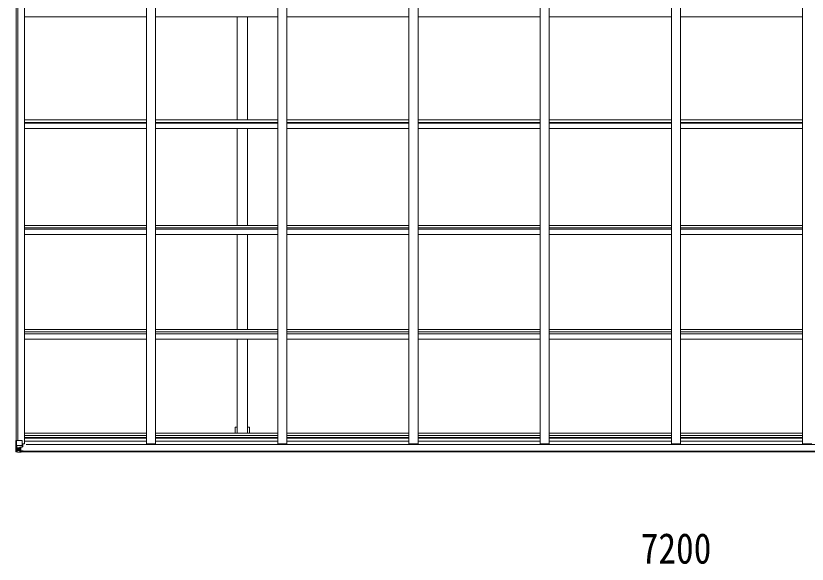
# Model space of a CAD drawing. Units: millimetres at full size; details may follow other scales. Extents: x -9783 to 9892, y -6828 to 6752.
# Drawn here: x 568 to 4886, y 761 to 3753 of the extents above; entities that cross this region are included whole.
import ezdxf
from ezdxf.enums import TextEntityAlignment as Align

# ---------------------------------------------------------------- set-up
doc = ezdxf.new("R2010")
doc.units = ezdxf.units.MM
doc.header["$LTSCALE"] = 35
for name, color, linetype, lineweight in [('0-1_本体', 4, 'Continuous', 9), ('0-2_部品', 7, 'Continuous', 9), ('0-A_寸法', 6, 'Continuous', 9)]:
    doc.layers.add(name, color=color, linetype=linetype, lineweight=lineweight)
doc.styles.add('ＭＳ ゴシック', font='')
doc.styles.get('ＭＳ ゴシック').set_extended_font_data('MS Gothic')

msp = doc.modelspace()

# ---------------------------------------------------------------- linework, layer by layer
at = {"layer": '0-1_本体'}
for p, q in [((614.93, 1417.12), (614.93, 6133.48)), ((1280.93, 1417.12), (1280.93, 6133.48)), ((1330.93, 1417.12), (1330.93, 6133.48)), ((1996.93, 1417.12), (1996.93, 6133.48)), ((2046.93, 1417.12), (2046.93, 6133.48)), ((2712.93, 1417.12), (2712.93, 6133.48)), ((2762.93, 1417.12), (2762.93, 6133.48)), ((3428.93, 1417.12), (3428.93, 6133.48)), ((3478.93, 1417.12), (3478.93, 6133.48)), ((4144.93, 1417.12), (4144.93, 6133.48)), ((4194.93, 1417.12), (4194.93, 6133.48)), ((4860.93, 1417.12), (4860.93, 6133.48)), ((569.93, 1435.58), (569.93, 6115.02)), ((579.76, 1435.58), (579.76, 6115.02)), ((614.93, 3747.3), (1280.93, 3747.3)), ((1330.93, 3747.3), (1996.93, 3747.3)), ((1776.43, 3184.66), (1776.43, 3747.3)), ((1831.43, 3184.66), (1831.43, 3747.3)), ((2046.93, 3747.3), (2712.93, 3747.3)), ((2762.93, 3747.3), (3428.93, 3747.3)), ((3478.93, 3747.3), (4144.93, 3747.3)), ((4194.93, 3747.3), (4860.93, 3747.3)), ((614.93, 3184.66), (1280.93, 3184.66)), ((614.93, 3171.64), (1280.93, 3171.64)), ((614.93, 3167.81), (1280.93, 3167.81)), ((1330.93, 3184.66), (1996.93, 3184.66)), ((1330.93, 3171.64), (1996.93, 3171.64)), ((1330.93, 3167.81), (1996.93, 3167.81)), ((2046.93, 3184.66), (2712.93, 3184.66)), ((2046.93, 3171.64), (2712.93, 3171.64)), ((2046.93, 3167.81), (2712.93, 3167.81)), ((2762.93, 3184.66), (3428.93, 3184.66)), ((2762.93, 3171.64), (3428.93, 3171.64)), ((2762.93, 3167.81), (3428.93, 3167.81)), ((3478.93, 3184.66), (4144.93, 3184.66)), ((3478.93, 3171.64), (4144.93, 3171.64)), ((3478.93, 3167.81), (4144.93, 3167.81)), ((4194.93, 3184.66), (4860.93, 3184.66)), ((4194.93, 3171.64), (4860.93, 3171.64)), ((4194.93, 3167.81), (4860.93, 3167.81)), ((614.93, 3138.01), (1280.93, 3138.01)), ((1330.93, 3138.01), (1996.93, 3138.01)), ((1776.43, 2609.3), (1776.43, 3138.01)), ((1831.43, 2609.3), (1831.43, 3138.01)), ((2046.93, 3138.01), (2712.93, 3138.01)), ((2762.93, 3138.01), (3428.93, 3138.01)), ((3478.93, 3138.01), (4144.93, 3138.01)), ((4194.93, 3138.01), (4860.93, 3138.01)), ((614.92, 2596.35), (1280.93, 2596.35)), ((614.93, 2609.3), (1280.93, 2609.3)), ((1330.93, 2609.3), (1996.93, 2609.3)), ((1330.93, 2596.35), (1996.93, 2596.35)), ((2046.93, 2609.3), (2712.93, 2609.3)), ((2046.93, 2596.35), (2712.93, 2596.35)), ((2762.93, 2609.3), (3428.93, 2609.3)), ((2762.93, 2596.35), (3428.93, 2596.35)), ((3478.93, 2609.3), (4144.93, 2609.3)), ((3478.93, 2596.35), (4144.93, 2596.35)), ((4194.93, 2609.3), (4860.93, 2609.3)), ((4194.93, 2596.35), (4860.93, 2596.35)), ((614.93, 2588.95), (1280.93, 2588.95)), ((614.93, 2559.54), (1280.93, 2559.54)), ((1330.93, 2588.95), (1996.93, 2588.95)), ((1330.93, 2559.54), (1996.93, 2559.54)), ((1776.43, 2040.93), (1776.43, 2559.54)), ((1831.43, 2040.93), (1831.43, 2559.54)), ((2046.93, 2588.95), (2712.93, 2588.95)), ((2046.93, 2559.54), (2712.93, 2559.54)), ((2762.93, 2588.95), (3428.93, 2588.95)), ((2762.93, 2559.54), (3428.93, 2559.54)), ((3478.93, 2588.95), (4144.93, 2588.95)), ((3478.93, 2559.54), (4144.93, 2559.54)), ((4194.93, 2588.95), (4860.93, 2588.95)), ((4194.93, 2559.54), (4860.93, 2559.54)), ((614.93, 2040.93), (1280.93, 2040.93)), ((1330.93, 2040.93), (1996.93, 2040.93)), ((2046.93, 2040.93), (2712.93, 2040.93)), ((2762.93, 2040.93), (3428.93, 2040.93)), ((3478.93, 2040.93), (4144.93, 2040.93)), ((4194.93, 2040.93), (4860.93, 2040.93)), ((614.93, 2028.1), (1280.93, 2028.1)), ((614.93, 2017.94), (1280.93, 2017.94)), ((614.93, 1988.98), (1280.93, 1988.98)), ((1330.93, 2028.1), (1996.93, 2028.1)), ((1330.93, 2017.94), (1996.93, 2017.94)), ((1330.93, 1988.98), (1996.93, 1988.98)), ((1776.43, 1475.98), (1776.43, 1988.98)), ((1831.43, 1475.98), (1831.43, 1988.98)), ((2046.93, 2028.1), (2712.93, 2028.1)), ((2046.93, 2017.94), (2712.93, 2017.94)), ((2046.93, 1988.98), (2712.93, 1988.98)), ((2762.93, 2028.1), (3428.93, 2028.1)), ((2762.93, 2017.94), (3428.93, 2017.94)), ((2762.93, 1988.98), (3428.93, 1988.98)), ((3478.93, 2028.1), (4144.93, 2028.1)), ((3478.93, 2017.94), (4144.93, 2017.94)), ((3478.93, 1988.98), (4144.93, 1988.98)), ((4194.93, 2028.1), (4860.93, 2028.1)), ((4194.93, 2017.94), (4860.93, 2017.94)), ((4194.93, 1988.98), (4860.93, 1988.98)), ((614.93, 1475.98), (1280.93, 1475.98)), ((1330.93, 1475.98), (1996.93, 1475.98)), ((1764.43, 1508.81), (1776.43, 1508.81)), ((1764.43, 1508.81), (1764.43, 1475.98)), ((1843.43, 1508.81), (1831.43, 1508.81)), ((1843.43, 1508.81), (1843.43, 1475.98)), ((2046.93, 1475.98), (2712.93, 1475.98)), ((2762.93, 1475.98), (3428.93, 1475.98)), ((3478.93, 1475.98), (4144.93, 1475.98)), ((4194.93, 1475.98), (4860.93, 1475.98)), ((614.93, 1463.15), (1280.93, 1463.15)), ((614.93, 1451.81), (1280.93, 1451.81)), ((614.93, 1448.02), (1280.93, 1448.02)), ((614.93, 1432.07), (1280.93, 1432.07)), ((1330.93, 1463.15), (1996.93, 1463.15)), ((1330.93, 1451.81), (1996.93, 1451.81)), ((1330.93, 1448.02), (1996.93, 1448.02)), ((1330.93, 1432.07), (1996.93, 1432.07)), ((2046.93, 1463.15), (2712.93, 1463.15)), ((2046.93, 1451.81), (2712.93, 1451.81)), ((2046.93, 1448.02), (2712.93, 1448.02)), ((2046.93, 1432.07), (2712.93, 1432.07)), ((2762.93, 1463.15), (3428.93, 1463.15)), ((2762.93, 1451.81), (3428.93, 1451.81)), ((2762.93, 1448.02), (3428.93, 1448.02)), ((2762.93, 1432.07), (3428.93, 1432.07)), ((3478.93, 1463.15), (4144.93, 1463.15)), ((3478.93, 1451.81), (4144.93, 1451.81)), ((3478.93, 1448.02), (4144.93, 1448.02)), ((3478.93, 1432.07), (4144.93, 1432.07)), ((4194.93, 1463.15), (4860.93, 1463.15)), ((4194.93, 1451.81), (4860.93, 1451.81)), ((4194.93, 1448.02), (4860.93, 1448.02)), ((4194.93, 1432.07), (4860.93, 1432.07)), ((614.93, 1417.12), (601.93, 1417.12)), ((6283.93, 1413.79), (623.93, 1413.79)), ((1280.93, 1417.12), (1330.93, 1417.12)), ((1996.93, 1417.12), (2046.93, 1417.12)), ((2712.93, 1417.12), (2762.93, 1417.12)), ((3428.93, 1417.12), (3478.93, 1417.12)), ((4144.93, 1417.12), (4194.93, 1417.12)), ((4860.93, 1417.12), (4910.93, 1417.12)), ((591.43, 1377.24), (6311.43, 1377.24)), ((591.43, 1374.81), (6311.43, 1374.81))]:
    msp.add_line(p, q, dxfattribs=at)
at = {"layer": '0-2_部品'}
for p, q in [((570.78, 1435.58), (600.93, 1435.58)), ((570.78, 1435.58), (570.78, 1375)), ((601.93, 1434.58), (601.93, 1401.48)), ((571.32, 1408.7), (577.93, 1408.91)), ((571.32, 1408.7), (575.46, 1396.61)), ((577.93, 1395.38), (575.6, 1395.35)), ((575.6, 1395.35), (575.6, 1381.88)), ((575.6, 1381.88), (577.93, 1381.82)), ((577.93, 1408.91), (601.93, 1408.91)), ((577.93, 1395.38), (589.93, 1395.38)), ((577.93, 1395.38), (577.93, 1395.38)), ((577.93, 1381.82), (589.93, 1381.82)), ((583.41, 1389.02), (583.41, 1389.98)), ((588.93, 1381.82), (589.93, 1381.82)), ((589.93, 1398.68), (589.93, 1372.58)), ((591.43, 1395.38), (589.93, 1395.38)), ((591.43, 1381.82), (589.93, 1381.82)), ((601.11, 1401.22), (590.76, 1399.57)), ((590.76, 1398.94), (601.11, 1400.59)), ((590.76, 1399.57), (590.76, 1398.94)), ((595.43, 1391.78), (591.43, 1391.78)), ((595.43, 1383.58), (591.43, 1383.58)), ((595.43, 1399.68), (595.43, 1379.72)), ((601.11, 1400.59), (601.11, 1401.22)), ((601.38, 1400.67), (605.43, 1400.7)), ((606.43, 1412.58), (601.93, 1412.58)), ((605.43, 1402.44), (606.43, 1402.43)), ((606.43, 1400.71), (605.43, 1400.7)), ((606.43, 1417.12), (606.43, 1400.71)), ((567.93, 1374.87), (567.93, 1374.91)), ((568.87, 1373.91), (568.87, 1373.88)), ((568.87, 1373.87), (568.87, 1373.87)), ((577.84, 1373.49), (569.92, 1373.96)), ((570.78, 1374.93), (570.78, 1375)), ((574.75, 1378.37), (572.01, 1374.7)), ((589.93, 1372.7), (577.93, 1373.48)), ((591.43, 1378.29), (589.93, 1378.29)), ((589.93, 1373.47), (596.43, 1373.07)), ((596.43, 1372.18), (589.93, 1372.58)), ((591.93, 1378.65), (591.43, 1378.65)), ((596.43, 1373.99), (591.43, 1374.08)), ((591.54, 1379.95), (595.43, 1379.95)), ((591.93, 1379.74), (591.93, 1379.58)), ((591.93, 1379.58), (591.93, 1379.58)), ((601.93, 1379.49), (591.93, 1379.58)), ((591.93, 1377.62), (591.93, 1379.58)), ((599.93, 1377.65), (591.93, 1377.65)), ((599.93, 1377.62), (591.93, 1377.62)), ((596.43, 1373.99), (596.43, 1374.81)), ((596.43, 1373.58), (596.43, 1373.99)), ((596.43, 1373.58), (596.43, 1373.07)), ((596.43, 1373.07), (596.43, 1372.18)), ((601.43, 1374.38), (601.43, 1374.81)), ((601.73, 1374.38), (601.43, 1374.38)), ((601.73, 1374.38), (603.42, 1374.81)), ((601.93, 1379.49), (601.93, 1377.88)), ((601.93, 1377.88), (606.93, 1377.88)), ((606.93, 1377.24), (606.93, 1377.88)), ((606.93, 1377.88), (607.93, 1377.88)), ((607.93, 1379.56), (607.93, 1379.45)), ((607.93, 1377.88), (607.93, 1379.45)), ((607.93, 1377.88), (607.93, 1377.24))]:
    msp.add_line(p, q, dxfattribs=at)
for points in [[(567.93, 1374.91), (567.93, 1435.58), (570.78, 1435.58)], [(581.49, 1388.06), (580.53, 1388.06), (580.53, 1387.1), (581.49, 1387.1)], [(583.41, 1389.98), (582.45, 1389.98), (582.45, 1389.02)], [(582.45, 1386.14), (582.45, 1385.18), (583.41, 1385.18), (583.41, 1386.14)], [(584.37, 1387.1), (585.33, 1387.1), (585.33, 1388.06), (584.37, 1388.06)], [(596.43, 1373.58), (591.43, 1373.58), (591.43, 1399.04)], [(605.43, 1400.7), (605.43, 1402.44), (601.93, 1402.46)], [(568.87, 1373.87), (577.93, 1373.32), (589.93, 1372.58)], [(606.93, 1379.61), (591.93, 1379.74), (591.93, 1379.74)], [(591.93, 1378.65), (599.93, 1378.65), (599.93, 1377.24)], [(601.93, 1379.49), (601.93, 1379.5), (607.93, 1379.45)]]:
    msp.add_lwpolyline(points, dxfattribs=at)
msp.add_circle((582.93, 1387.58), 5.3, dxfattribs=at)
for centre, radius, start, end in [((600.93, 1434.58), 1, 0, 90), ((581.49, 1389.02), 0.96, 270, 0), ((581.49, 1386.14), 0.96, 0, 90), ((584.37, 1389.02), 0.96, 180, 270), ((584.37, 1386.14), 0.96, 90, 180), ((590.87, 1398.64), 0.937, 96.73234, 177.67791), ((590.87, 1398.01), 0.937, 96.73234, 177.67791), ((601, 1402.16), 0.937, 276.73234, 357.67791), ((601, 1401.52), 0.937, 276.73234, 357.67791), ((568.93, 1374.91), 0.999, 180.04917, 266.5576), ((568.93, 1374.87), 0.999, 180.04917, 266.5576), ((568.93, 1374.87), 1, 179.99921, 266.49983), ((570.09, 1361.26), 12.7, 84.89689, 90.75534), ((572.06, 1374.87), 1.28, 177.54105, 228.82169), ((591.93, 1380.08), 0.5, 179.95536, 269.47105), ((591.93, 1377.15), 0.5, 89.99891, 179.99891), ((591.93, 1377.12), 0.5, 90.00309, 180.00198), ((591.95, 1380.25), 0.513, 178.95293, 268.11972), ((607.07, 1371.92), 7.69, 83.56574, 91.03001)]:
    msp.add_arc(centre, radius, start, end, dxfattribs=at)
for centre, major_axis, ratio, start_param, end_param in [((572.04, 1406.35), (0.85, -2.32), 0.403757, 3.0087805, 3.9744392), ((572.73, 1381.96), (0.03, -5), 0.573921, 0.7672717, 1.551125), ((574.2, 1395.33), (0, -3), 0.468246, 1.5772882, 2.0127935), ((496.18, 1381.82), (81.75, 0), 0.061163, 6.2824128, 6.2831853), ((570.87, 1373.79), (2, -0.12), 0.060933, 2.0712557, 3.1453404), ((769.87, 1361.56), (201, -12.36), 0.060933, 3.1453404, 3.145839), ((571.06, 1376.89), (-0.02, -3), 0.466854, 0.125683, 0.7596956)]:
    msp.add_ellipse(centre, major_axis=major_axis, ratio=ratio, start_param=start_param, end_param=end_param, dxfattribs=at)

# ---------------------------------------------------------------- texts
at = {"layer": '0-A_寸法', "color": 7, "style": 'ＭＳ ゴシック', "width": 0.85}
msp.add_text('7200', height=166.8, dxfattribs=at).set_placement((3977.43, 714.1), align=Align.BOTTOM_LEFT)

doc.saveas('drawing.dxf')
